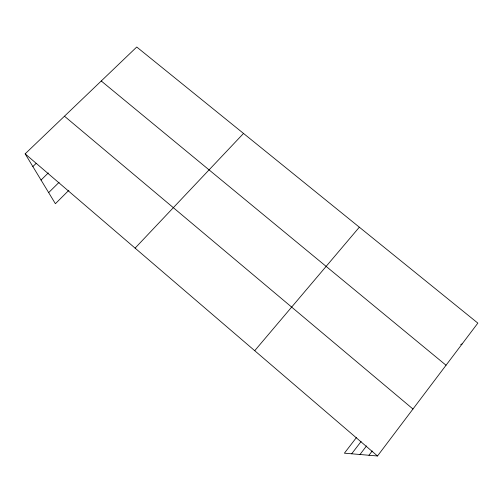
<?xml version="1.0" encoding="UTF-8"?>
<svg xmlns="http://www.w3.org/2000/svg" width="503" height="503" viewBox="0 0 503 503"><rect width="100%" height="100%" fill="white"/><g stroke="black" fill="none" stroke-linecap="round" stroke-linejoin="round"><path stroke-width="0.75" d="M356.489 437.478L344.392 453.184L377.502 455.982L477.85 323.115L136.741 47.018L25.15 153.849L55.393 203.709L68.886 190.272M368.969 455.259L372.214 450.984M359.985 454.498L366.517 445.941M351.672 453.8L361.11 441.502M254.719 350.698L359.337 227.193M135.1 248.13L243.515 133.446M48.665 192.611L59.084 182.331M41.039 180.043L48.313 172.925M32.858 166.556L36.197 163.33M460.685 344.492L462.094 343.97M101.254 80.996L446.035 365.235M64.472 116.206L412.969 409.021M25.15 153.849L377.502 455.982"/></g></svg>
